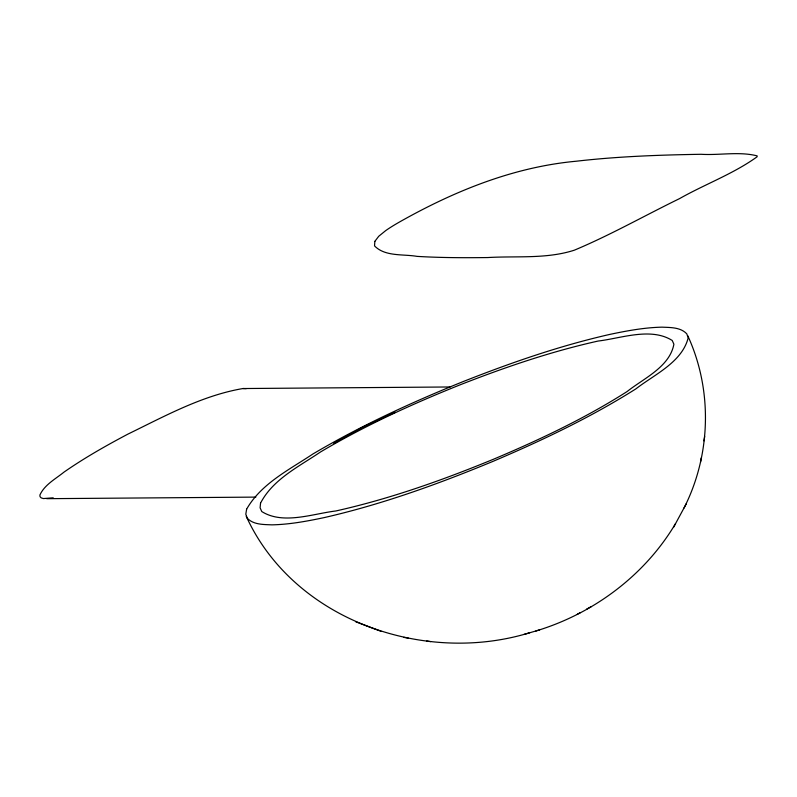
<?xml version="1.0" encoding="UTF-8"?>
<svg xmlns="http://www.w3.org/2000/svg" width="797" height="797" viewBox="0 0 797 797"><rect width="100%" height="100%" fill="white"/><g stroke="black" fill="none" stroke-linecap="round" stroke-linejoin="round"><path stroke-width="1.2" d="M684.015 508.028C711.044 454.888 712.737 389.932 687.751 335.706M700.523 462.14L701.211 457.946M703.94 440.88L704.678 436.437M535.883 630.985C593.327 613.73 644.863 575.384 675.527 523.599M673.545 527.335L686.247 503.834M333.774 443.351L362.784 427.212L395.262 412.218M577.307 614.248L580.336 612.594M586.662 609.117L591.244 606.617M246.243 516.317C293.575 620.076 423.874 665.286 529.676 632.758M524.028 634.422L539.619 629.889M53.22 497.816L43.427 498.563L41.205 497.886L40.049 496.69L39.89 495.037C44.562 484.706 55.531 478.977 64.009 472.103C84.382 457.946 105.991 445.692 127.909 434.116C164.859 416.134 202.04 395.541 242.946 388.537L450.126 386.973M46.714 498.683L255.857 497.109M242.946 388.537L246.233 388.657M403.78 637.371L408.293 638.118M426.734 641.007L430.649 641.645M355.661 621.75L381.384 631.473M260.539 503.166L260.101 507.809L261.765 511.544C283.154 524.994 312.713 513.736 335.816 510.977C390.052 498.862 442.594 480.163 493.921 459.052C539.788 439.685 585.038 418.325 627.109 391.546C643.607 378.416 669.719 366.949 673.893 344.214L672.23 340.478C650.84 327.019 621.281 338.287 598.178 341.036C551.195 351.467 505.517 367.068 460.746 384.572C412.567 403.83 365.175 425.459 320.514 451.969C299.054 466.534 272.903 479.206 260.539 503.166M246.622 509.173L245.805 514.175L247.229 518.199C253.516 524.844 263.528 524.476 271.966 524.854C289.56 524.476 306.925 521.238 324.09 517.622C381.803 504.451 437.673 484.267 492.287 461.662C541.691 440.681 590.398 417.558 635.867 388.886C654.297 374.56 682.043 362.306 688.19 337.838L686.765 333.813C680.479 327.178 670.456 327.537 662.028 327.159C644.434 327.537 627.07 330.775 609.894 334.391C559.952 345.719 511.425 362.555 463.824 381.315C412.029 402.176 361.091 425.558 312.952 453.961C289.291 469.762 261.147 483.59 246.622 509.173M374.839 241.381L374.54 245.894C385.071 256.833 403.192 253.954 417.06 256.375C440.611 257.8 464.213 257.829 487.794 257.551C516.576 255.847 546.493 259.184 574.338 250.188C610.372 235.095 644.464 215.718 679.552 198.612C705.016 184.167 733.479 173.856 757.15 156.75L757.12 155.873C739.257 151.291 719.571 155.425 701.121 154.289C659.458 154.957 617.755 156.441 576.331 161.213C513.726 166.981 454.679 190.901 400.343 221.526A58.301 7.303 -24.9 0 0 385.658 230.652L378.744 236.261L374.839 241.381"/></g></svg>
